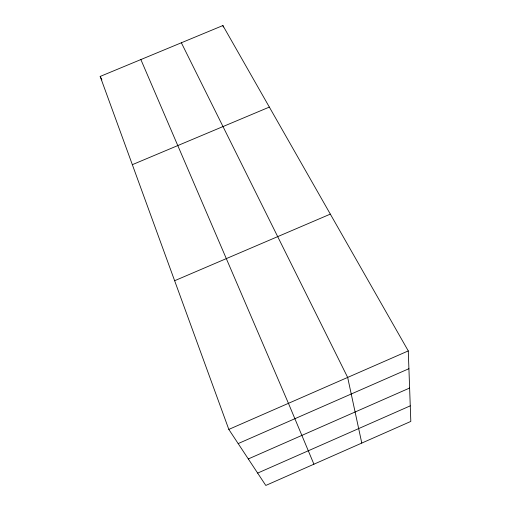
<?xml version="1.0" encoding="UTF-8"?>
<svg xmlns="http://www.w3.org/2000/svg" width="511" height="511" viewBox="0 0 511 511"><rect width="100%" height="100%" fill="white"/><g stroke="black" fill="none" stroke-linecap="round" stroke-linejoin="round"><path stroke-width="0.77" d="M257.646 473.097L410.256 405.855M238.171 443.58L408.915 368.712M248.308 458.948L409.611 388.041M228.819 429.412L408.27 350.916L222.892 25.55L100.182 76.433L228.819 429.412L265.797 485.45L410.818 421.422L408.27 350.916M174.634 280.724L330.33 214.115M132.336 164.676L269.348 107.086M100.182 76.433L101.906 79.901M181.36 42.771L347.665 377.425L361.782 443.075M140.864 59.563L288.44 403.332L313.92 464.205M222.892 25.55L223.32 27.038"/></g></svg>
